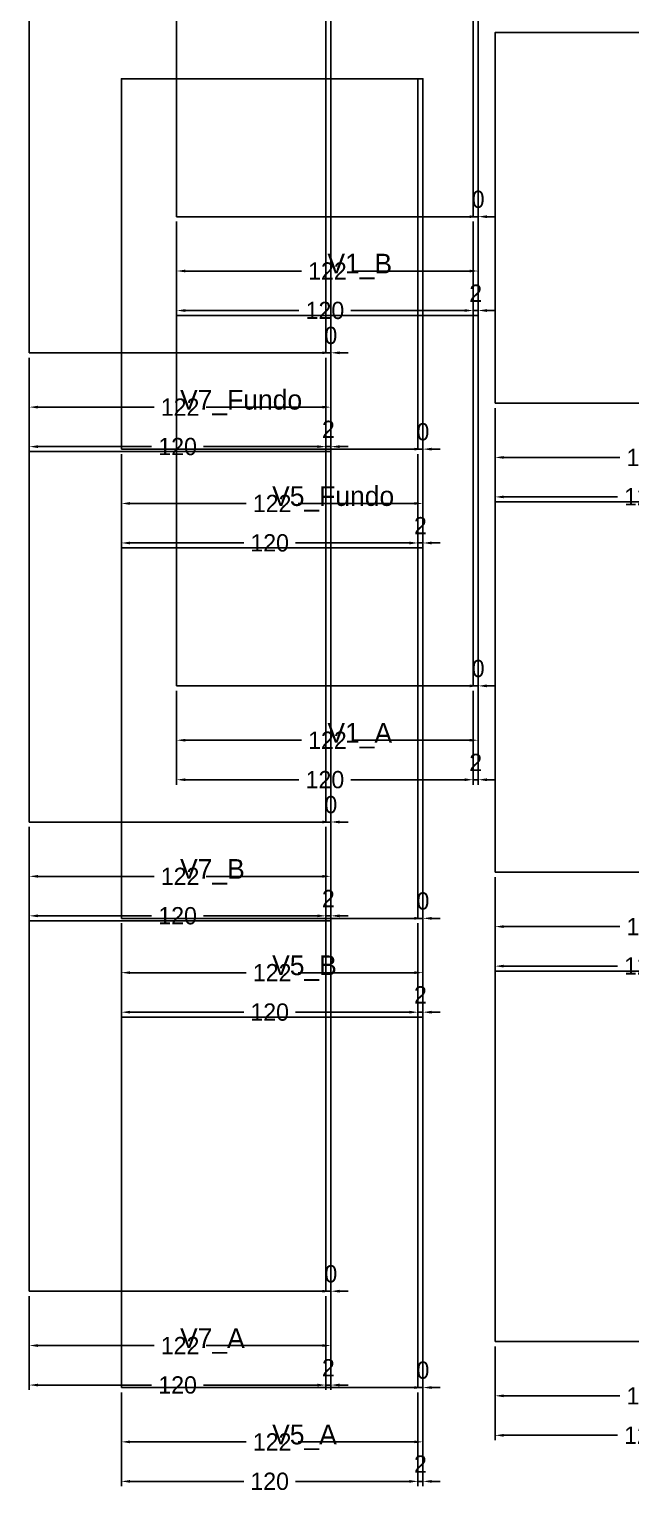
# Model space of a CAD drawing. Header units: metres. Extents: x 180 to 6304, y -9808 to 1664.
# Drawn here: x 5581 to 5824, y 767 to 1359 of the extents above; entities that cross this region are included whole.
import ezdxf

# ---------------------------------------------------------------- set-up
doc = ezdxf.new("R2010")
doc.units = ezdxf.units.M
doc.layers.add('COTA', color=3, linetype='Continuous')
doc.dimstyles.new('COTA_VIG', dxfattribs={"dimtxt": 7, "dimasz": 3.5, "dimexe": 2, "dimexo": 2, "dimgap": 1.5, "dimtad": 1, "dimdec": 1, "dimcen": 2.5, "dimclrd": 3, "dimclre": 3, "dimclrt": 3, "dimazin": 3, "dimtfac": 1, "dimtmove": 0, "dimatfit": 3})

# ---------------------------------------------------------------- blocks, each defined once
blk = doc.blocks.new('_CLOSEDFILLED')
at = {"color": 0, "linetype": 'BYBLOCK'}
blk.add_solid([(-1, 0.16), (0, 0), (-1, -0.16)], dxfattribs=at)
blk = doc.blocks.new('*D1')
at = {"color": 3}
for p, q in [((5640.42, 1091.25), (5640.42, 1069.25)), ((5762.42, 1091.25), (5762.42, 1069.25)), ((5643.92, 1071.25), (5690.92, 1071.25)), ((5711.92, 1071.25), (5758.92, 1071.25))]:
    blk.add_line(p, q, dxfattribs=at)
at = {"layer": 'Defpoints'}
for p in [(5640.42, 1093.25), (5762.42, 1093.25), (5640.42, 1071.25)]:
    blk.add_point(p, dxfattribs=at)
at = {"layer": 'COTA', "color": 3, "xscale": 3.5, "yscale": 3.5, "rotation": 180}
blk.add_blockref('_CLOSEDFILLED', (5640.42, 1071.25), dxfattribs=at)
at = {"layer": 'COTA', "color": 3, "xscale": 3.5, "yscale": 3.5}
blk.add_blockref('_CLOSEDFILLED', (5762.42, 1071.25), dxfattribs=at)
at = {"layer": 'COTA', "color": 3, "insert": (5701.42, 1071.25), "char_height": 7, "attachment_point": 5}
blk.add_mtext('122', dxfattribs=at)
blk = doc.blocks.new('*D2')
at = {"color": 3}
for p, q in [((5640.42, 1091.25), (5640.42, 1053.25)), ((5760.42, 1091.25), (5760.42, 1053.25)), ((5643.92, 1055.25), (5689.92, 1055.25)), ((5710.92, 1055.25), (5756.92, 1055.25))]:
    blk.add_line(p, q, dxfattribs=at)
at = {"layer": 'Defpoints'}
for p in [(5640.42, 1093.25), (5760.42, 1093.25), (5640.42, 1055.25)]:
    blk.add_point(p, dxfattribs=at)
at = {"layer": 'COTA', "color": 3, "xscale": 3.5, "yscale": 3.5, "rotation": 180}
blk.add_blockref('_CLOSEDFILLED', (5640.42, 1055.25), dxfattribs=at)
at = {"layer": 'COTA', "color": 3, "xscale": 3.5, "yscale": 3.5}
blk.add_blockref('_CLOSEDFILLED', (5760.42, 1055.25), dxfattribs=at)
at = {"layer": 'COTA', "color": 3, "insert": (5700.42, 1055.25), "char_height": 7, "attachment_point": 5}
blk.add_mtext('120', dxfattribs=at)
blk = doc.blocks.new('*D5')
at = {"color": 3}
for p, q in [((5640.42, 1281.25), (5640.42, 1259.25)), ((5762.42, 1281.25), (5762.42, 1259.25)), ((5643.92, 1261.25), (5690.92, 1261.25)), ((5711.92, 1261.25), (5758.92, 1261.25))]:
    blk.add_line(p, q, dxfattribs=at)
at = {"layer": 'Defpoints'}
for p in [(5640.42, 1283.25), (5762.42, 1283.25), (5640.42, 1261.25)]:
    blk.add_point(p, dxfattribs=at)
at = {"layer": 'COTA', "color": 3, "xscale": 3.5, "yscale": 3.5, "rotation": 180}
blk.add_blockref('_CLOSEDFILLED', (5640.42, 1261.25), dxfattribs=at)
at = {"layer": 'COTA', "color": 3, "xscale": 3.5, "yscale": 3.5}
blk.add_blockref('_CLOSEDFILLED', (5762.42, 1261.25), dxfattribs=at)
at = {"layer": 'COTA', "color": 3, "insert": (5701.42, 1261.25), "char_height": 7, "attachment_point": 5}
blk.add_mtext('122', dxfattribs=at)
blk = doc.blocks.new('*D6')
at = {"color": 3}
for p, q in [((5640.42, 1281.25), (5640.42, 1243.25)), ((5760.42, 1281.25), (5760.42, 1243.25)), ((5643.92, 1245.25), (5689.92, 1245.25)), ((5710.92, 1245.25), (5756.92, 1245.25))]:
    blk.add_line(p, q, dxfattribs=at)
at = {"layer": 'Defpoints'}
for p in [(5640.42, 1283.25), (5760.42, 1283.25), (5640.42, 1245.25)]:
    blk.add_point(p, dxfattribs=at)
at = {"layer": 'COTA', "color": 3, "xscale": 3.5, "yscale": 3.5, "rotation": 180}
blk.add_blockref('_CLOSEDFILLED', (5640.42, 1245.25), dxfattribs=at)
at = {"layer": 'COTA', "color": 3, "xscale": 3.5, "yscale": 3.5}
blk.add_blockref('_CLOSEDFILLED', (5760.42, 1245.25), dxfattribs=at)
at = {"layer": 'COTA', "color": 3, "insert": (5700.42, 1245.25), "char_height": 7, "attachment_point": 5}
blk.add_mtext('120', dxfattribs=at)
blk = doc.blocks.new('*D49')
at = {"color": 3}
for p, q in [((5618.06, 807.12), (5618.06, 785.12)), ((5740.06, 807.12), (5740.06, 785.12)), ((5621.56, 787.12), (5668.56, 787.12)), ((5689.56, 787.12), (5736.56, 787.12))]:
    blk.add_line(p, q, dxfattribs=at)
at = {"layer": 'Defpoints'}
for p in [(5618.06, 809.12), (5740.06, 809.12), (5618.06, 787.12)]:
    blk.add_point(p, dxfattribs=at)
at = {"layer": 'COTA', "color": 3, "xscale": 3.5, "yscale": 3.5, "rotation": 180}
blk.add_blockref('_CLOSEDFILLED', (5618.06, 787.12), dxfattribs=at)
at = {"layer": 'COTA', "color": 3, "xscale": 3.5, "yscale": 3.5}
blk.add_blockref('_CLOSEDFILLED', (5740.06, 787.12), dxfattribs=at)
at = {"layer": 'COTA', "color": 3, "insert": (5679.06, 787.12), "char_height": 7, "attachment_point": 5}
blk.add_mtext('122', dxfattribs=at)
blk = doc.blocks.new('*D50')
at = {"color": 3}
for p, q in [((5618.06, 807.12), (5618.06, 769.12)), ((5738.06, 807.12), (5738.06, 769.12)), ((5621.56, 771.12), (5667.56, 771.12)), ((5688.56, 771.12), (5734.56, 771.12))]:
    blk.add_line(p, q, dxfattribs=at)
at = {"layer": 'Defpoints'}
for p in [(5618.06, 809.12), (5738.06, 809.12), (5618.06, 771.12)]:
    blk.add_point(p, dxfattribs=at)
at = {"layer": 'COTA', "color": 3, "xscale": 3.5, "yscale": 3.5, "rotation": 180}
blk.add_blockref('_CLOSEDFILLED', (5618.06, 771.12), dxfattribs=at)
at = {"layer": 'COTA', "color": 3, "xscale": 3.5, "yscale": 3.5}
blk.add_blockref('_CLOSEDFILLED', (5738.06, 771.12), dxfattribs=at)
at = {"layer": 'COTA', "color": 3, "insert": (5678.06, 771.12), "char_height": 7, "attachment_point": 5}
blk.add_mtext('120', dxfattribs=at)
blk = doc.blocks.new('*D53')
at = {"color": 3}
for p, q in [((5618.06, 997.12), (5618.06, 975.12)), ((5740.06, 997.12), (5740.06, 975.12)), ((5621.56, 977.12), (5668.56, 977.12)), ((5689.56, 977.12), (5736.56, 977.12))]:
    blk.add_line(p, q, dxfattribs=at)
at = {"layer": 'Defpoints'}
for p in [(5618.06, 999.12), (5740.06, 999.12), (5618.06, 977.12)]:
    blk.add_point(p, dxfattribs=at)
at = {"layer": 'COTA', "color": 3, "xscale": 3.5, "yscale": 3.5, "rotation": 180}
blk.add_blockref('_CLOSEDFILLED', (5618.06, 977.12), dxfattribs=at)
at = {"layer": 'COTA', "color": 3, "xscale": 3.5, "yscale": 3.5}
blk.add_blockref('_CLOSEDFILLED', (5740.06, 977.12), dxfattribs=at)
at = {"layer": 'COTA', "color": 3, "insert": (5679.06, 977.12), "char_height": 7, "attachment_point": 5}
blk.add_mtext('122', dxfattribs=at)
blk = doc.blocks.new('*D54')
at = {"color": 3}
for p, q in [((5618.06, 997.12), (5618.06, 959.12)), ((5738.06, 997.12), (5738.06, 959.12)), ((5621.56, 961.12), (5667.56, 961.12)), ((5688.56, 961.12), (5734.56, 961.12))]:
    blk.add_line(p, q, dxfattribs=at)
at = {"layer": 'Defpoints'}
for p in [(5618.06, 999.12), (5738.06, 999.12), (5618.06, 961.12)]:
    blk.add_point(p, dxfattribs=at)
at = {"layer": 'COTA', "color": 3, "xscale": 3.5, "yscale": 3.5, "rotation": 180}
blk.add_blockref('_CLOSEDFILLED', (5618.06, 961.12), dxfattribs=at)
at = {"layer": 'COTA', "color": 3, "xscale": 3.5, "yscale": 3.5}
blk.add_blockref('_CLOSEDFILLED', (5738.06, 961.12), dxfattribs=at)
at = {"layer": 'COTA', "color": 3, "insert": (5678.06, 961.12), "char_height": 7, "attachment_point": 5}
blk.add_mtext('120', dxfattribs=at)
blk = doc.blocks.new('*D57')
at = {"color": 3}
for p, q in [((5618.06, 1187.12), (5618.06, 1165.12)), ((5740.06, 1187.12), (5740.06, 1165.12)), ((5621.56, 1167.12), (5668.56, 1167.12)), ((5689.56, 1167.12), (5736.56, 1167.12))]:
    blk.add_line(p, q, dxfattribs=at)
at = {"layer": 'Defpoints'}
for p in [(5618.06, 1189.12), (5740.06, 1189.12), (5618.06, 1167.12)]:
    blk.add_point(p, dxfattribs=at)
at = {"layer": 'COTA', "color": 3, "xscale": 3.5, "yscale": 3.5, "rotation": 180}
blk.add_blockref('_CLOSEDFILLED', (5618.06, 1167.12), dxfattribs=at)
at = {"layer": 'COTA', "color": 3, "xscale": 3.5, "yscale": 3.5}
blk.add_blockref('_CLOSEDFILLED', (5740.06, 1167.12), dxfattribs=at)
at = {"layer": 'COTA', "color": 3, "insert": (5679.06, 1167.12), "char_height": 7, "attachment_point": 5}
blk.add_mtext('122', dxfattribs=at)
blk = doc.blocks.new('*D58')
at = {"color": 3}
for p, q in [((5618.06, 1187.12), (5618.06, 1149.12)), ((5738.06, 1187.12), (5738.06, 1149.12)), ((5621.56, 1151.12), (5667.56, 1151.12)), ((5688.56, 1151.12), (5734.56, 1151.12))]:
    blk.add_line(p, q, dxfattribs=at)
at = {"layer": 'Defpoints'}
for p in [(5618.06, 1189.12), (5738.06, 1189.12), (5618.06, 1151.12)]:
    blk.add_point(p, dxfattribs=at)
at = {"layer": 'COTA', "color": 3, "xscale": 3.5, "yscale": 3.5, "rotation": 180}
blk.add_blockref('_CLOSEDFILLED', (5618.06, 1151.12), dxfattribs=at)
at = {"layer": 'COTA', "color": 3, "xscale": 3.5, "yscale": 3.5}
blk.add_blockref('_CLOSEDFILLED', (5738.06, 1151.12), dxfattribs=at)
at = {"layer": 'COTA', "color": 3, "insert": (5678.06, 1151.12), "char_height": 7, "attachment_point": 5}
blk.add_mtext('120', dxfattribs=at)
blk = doc.blocks.new('*D73')
at = {"color": 3}
for p, q in [((5580.82, 846.13), (5580.82, 824.13)), ((5702.82, 846.13), (5702.82, 824.13)), ((5584.32, 826.13), (5631.32, 826.13)), ((5652.32, 826.13), (5699.32, 826.13))]:
    blk.add_line(p, q, dxfattribs=at)
at = {"layer": 'Defpoints'}
for p in [(5580.82, 848.13), (5702.82, 848.13), (5580.82, 826.13)]:
    blk.add_point(p, dxfattribs=at)
at = {"layer": 'COTA', "color": 3, "xscale": 3.5, "yscale": 3.5, "rotation": 180}
blk.add_blockref('_CLOSEDFILLED', (5580.82, 826.13), dxfattribs=at)
at = {"layer": 'COTA', "color": 3, "xscale": 3.5, "yscale": 3.5}
blk.add_blockref('_CLOSEDFILLED', (5702.82, 826.13), dxfattribs=at)
at = {"layer": 'COTA', "color": 3, "insert": (5641.82, 826.13), "char_height": 7, "attachment_point": 5}
blk.add_mtext('122', dxfattribs=at)
blk = doc.blocks.new('*D74')
at = {"color": 3}
for p, q in [((5580.82, 846.13), (5580.82, 808.13)), ((5700.82, 846.13), (5700.82, 808.13)), ((5584.32, 810.13), (5630.32, 810.13)), ((5651.32, 810.13), (5697.32, 810.13))]:
    blk.add_line(p, q, dxfattribs=at)
at = {"layer": 'Defpoints'}
for p in [(5580.82, 848.13), (5700.82, 848.13), (5580.82, 810.13)]:
    blk.add_point(p, dxfattribs=at)
at = {"layer": 'COTA', "color": 3, "xscale": 3.5, "yscale": 3.5, "rotation": 180}
blk.add_blockref('_CLOSEDFILLED', (5580.82, 810.13), dxfattribs=at)
at = {"layer": 'COTA', "color": 3, "xscale": 3.5, "yscale": 3.5}
blk.add_blockref('_CLOSEDFILLED', (5700.82, 810.13), dxfattribs=at)
at = {"layer": 'COTA', "color": 3, "insert": (5640.82, 810.13), "char_height": 7, "attachment_point": 5}
blk.add_mtext('120', dxfattribs=at)
blk = doc.blocks.new('*D77')
at = {"color": 3}
for p, q in [((5580.82, 1036.13), (5580.82, 1014.13)), ((5702.82, 1036.13), (5702.82, 1014.13)), ((5584.32, 1016.13), (5631.32, 1016.13)), ((5652.32, 1016.13), (5699.32, 1016.13))]:
    blk.add_line(p, q, dxfattribs=at)
at = {"layer": 'Defpoints'}
for p in [(5580.82, 1038.13), (5702.82, 1038.13), (5580.82, 1016.13)]:
    blk.add_point(p, dxfattribs=at)
at = {"layer": 'COTA', "color": 3, "xscale": 3.5, "yscale": 3.5, "rotation": 180}
blk.add_blockref('_CLOSEDFILLED', (5580.82, 1016.13), dxfattribs=at)
at = {"layer": 'COTA', "color": 3, "xscale": 3.5, "yscale": 3.5}
blk.add_blockref('_CLOSEDFILLED', (5702.82, 1016.13), dxfattribs=at)
at = {"layer": 'COTA', "color": 3, "insert": (5641.82, 1016.13), "char_height": 7, "attachment_point": 5}
blk.add_mtext('122', dxfattribs=at)
blk = doc.blocks.new('*D78')
at = {"color": 3}
for p, q in [((5580.82, 1036.13), (5580.82, 998.13)), ((5700.82, 1036.13), (5700.82, 998.13)), ((5584.32, 1000.13), (5630.32, 1000.13)), ((5651.32, 1000.13), (5697.32, 1000.13))]:
    blk.add_line(p, q, dxfattribs=at)
at = {"layer": 'Defpoints'}
for p in [(5580.82, 1038.13), (5700.82, 1038.13), (5580.82, 1000.13)]:
    blk.add_point(p, dxfattribs=at)
at = {"layer": 'COTA', "color": 3, "xscale": 3.5, "yscale": 3.5, "rotation": 180}
blk.add_blockref('_CLOSEDFILLED', (5580.82, 1000.13), dxfattribs=at)
at = {"layer": 'COTA', "color": 3, "xscale": 3.5, "yscale": 3.5}
blk.add_blockref('_CLOSEDFILLED', (5700.82, 1000.13), dxfattribs=at)
at = {"layer": 'COTA', "color": 3, "insert": (5640.82, 1000.13), "char_height": 7, "attachment_point": 5}
blk.add_mtext('120', dxfattribs=at)
blk = doc.blocks.new('*D81')
at = {"color": 3}
for p, q in [((5580.82, 1226.13), (5580.82, 1204.13)), ((5702.82, 1226.13), (5702.82, 1204.13)), ((5584.32, 1206.13), (5631.32, 1206.13)), ((5652.32, 1206.13), (5699.32, 1206.13))]:
    blk.add_line(p, q, dxfattribs=at)
at = {"layer": 'Defpoints'}
for p in [(5580.82, 1228.13), (5702.82, 1228.13), (5580.82, 1206.13)]:
    blk.add_point(p, dxfattribs=at)
at = {"layer": 'COTA', "color": 3, "xscale": 3.5, "yscale": 3.5, "rotation": 180}
blk.add_blockref('_CLOSEDFILLED', (5580.82, 1206.13), dxfattribs=at)
at = {"layer": 'COTA', "color": 3, "xscale": 3.5, "yscale": 3.5}
blk.add_blockref('_CLOSEDFILLED', (5702.82, 1206.13), dxfattribs=at)
at = {"layer": 'COTA', "color": 3, "insert": (5641.82, 1206.13), "char_height": 7, "attachment_point": 5}
blk.add_mtext('122', dxfattribs=at)
blk = doc.blocks.new('*D82')
at = {"color": 3}
for p, q in [((5580.82, 1226.13), (5580.82, 1188.13)), ((5700.82, 1226.13), (5700.82, 1188.13)), ((5584.32, 1190.13), (5630.32, 1190.13)), ((5651.32, 1190.13), (5697.32, 1190.13))]:
    blk.add_line(p, q, dxfattribs=at)
at = {"layer": 'Defpoints'}
for p in [(5580.82, 1228.13), (5700.82, 1228.13), (5580.82, 1190.13)]:
    blk.add_point(p, dxfattribs=at)
at = {"layer": 'COTA', "color": 3, "xscale": 3.5, "yscale": 3.5, "rotation": 180}
blk.add_blockref('_CLOSEDFILLED', (5580.82, 1190.13), dxfattribs=at)
at = {"layer": 'COTA', "color": 3, "xscale": 3.5, "yscale": 3.5}
blk.add_blockref('_CLOSEDFILLED', (5700.82, 1190.13), dxfattribs=at)
at = {"layer": 'COTA', "color": 3, "insert": (5640.82, 1190.13), "char_height": 7, "attachment_point": 5}
blk.add_mtext('120', dxfattribs=at)
blk = doc.blocks.new('*D85')
at = {"color": 3}
for p, q in [((5769.25, 825.77), (5769.25, 803.77)), ((5891.25, 825.77), (5891.25, 803.77)), ((5772.75, 805.77), (5819.75, 805.77)), ((5840.75, 805.77), (5887.75, 805.77))]:
    blk.add_line(p, q, dxfattribs=at)
at = {"layer": 'Defpoints'}
for p in [(5769.25, 827.77), (5891.25, 827.77), (5769.25, 805.77)]:
    blk.add_point(p, dxfattribs=at)
at = {"layer": 'COTA', "color": 3, "xscale": 3.5, "yscale": 3.5, "rotation": 180}
blk.add_blockref('_CLOSEDFILLED', (5769.25, 805.77), dxfattribs=at)
at = {"layer": 'COTA', "color": 3, "xscale": 3.5, "yscale": 3.5}
blk.add_blockref('_CLOSEDFILLED', (5891.25, 805.77), dxfattribs=at)
at = {"layer": 'COTA', "color": 3, "insert": (5830.25, 805.77), "char_height": 7, "attachment_point": 5}
blk.add_mtext('122', dxfattribs=at)
blk = doc.blocks.new('*D86')
at = {"color": 3}
for p, q in [((5769.25, 825.77), (5769.25, 787.77)), ((5889.25, 825.77), (5889.25, 787.77)), ((5772.75, 789.77), (5818.75, 789.77)), ((5839.75, 789.77), (5885.75, 789.77))]:
    blk.add_line(p, q, dxfattribs=at)
at = {"layer": 'Defpoints'}
for p in [(5769.25, 827.77), (5889.25, 827.77), (5769.25, 789.77)]:
    blk.add_point(p, dxfattribs=at)
at = {"layer": 'COTA', "color": 3, "xscale": 3.5, "yscale": 3.5, "rotation": 180}
blk.add_blockref('_CLOSEDFILLED', (5769.25, 789.77), dxfattribs=at)
at = {"layer": 'COTA', "color": 3, "xscale": 3.5, "yscale": 3.5}
blk.add_blockref('_CLOSEDFILLED', (5889.25, 789.77), dxfattribs=at)
at = {"layer": 'COTA', "color": 3, "insert": (5829.25, 789.77), "char_height": 7, "attachment_point": 5}
blk.add_mtext('120', dxfattribs=at)
blk = doc.blocks.new('*D89')
at = {"color": 3}
for p, q in [((5769.25, 1015.77), (5769.25, 993.77)), ((5891.25, 1015.77), (5891.25, 993.77)), ((5772.75, 995.77), (5819.75, 995.77)), ((5840.75, 995.77), (5887.75, 995.77))]:
    blk.add_line(p, q, dxfattribs=at)
at = {"layer": 'Defpoints'}
for p in [(5769.25, 1017.77), (5891.25, 1017.77), (5769.25, 995.77)]:
    blk.add_point(p, dxfattribs=at)
at = {"layer": 'COTA', "color": 3, "xscale": 3.5, "yscale": 3.5, "rotation": 180}
blk.add_blockref('_CLOSEDFILLED', (5769.25, 995.77), dxfattribs=at)
at = {"layer": 'COTA', "color": 3, "xscale": 3.5, "yscale": 3.5}
blk.add_blockref('_CLOSEDFILLED', (5891.25, 995.77), dxfattribs=at)
at = {"layer": 'COTA', "color": 3, "insert": (5830.25, 995.77), "char_height": 7, "attachment_point": 5}
blk.add_mtext('122', dxfattribs=at)
blk = doc.blocks.new('*D90')
at = {"color": 3}
for p, q in [((5769.25, 1015.77), (5769.25, 977.77)), ((5889.25, 1015.77), (5889.25, 977.77)), ((5772.75, 979.77), (5818.75, 979.77)), ((5839.75, 979.77), (5885.75, 979.77))]:
    blk.add_line(p, q, dxfattribs=at)
at = {"layer": 'Defpoints'}
for p in [(5769.25, 1017.77), (5889.25, 1017.77), (5769.25, 979.77)]:
    blk.add_point(p, dxfattribs=at)
at = {"layer": 'COTA', "color": 3, "xscale": 3.5, "yscale": 3.5, "rotation": 180}
blk.add_blockref('_CLOSEDFILLED', (5769.25, 979.77), dxfattribs=at)
at = {"layer": 'COTA', "color": 3, "xscale": 3.5, "yscale": 3.5}
blk.add_blockref('_CLOSEDFILLED', (5889.25, 979.77), dxfattribs=at)
at = {"layer": 'COTA', "color": 3, "insert": (5829.25, 979.77), "char_height": 7, "attachment_point": 5}
blk.add_mtext('120', dxfattribs=at)
blk = doc.blocks.new('*D93')
at = {"color": 3}
for p, q in [((5769.25, 1205.77), (5769.25, 1183.77)), ((5891.25, 1205.77), (5891.25, 1183.77)), ((5772.75, 1185.77), (5819.75, 1185.77)), ((5840.75, 1185.77), (5887.75, 1185.77))]:
    blk.add_line(p, q, dxfattribs=at)
at = {"layer": 'Defpoints'}
for p in [(5769.25, 1207.77), (5891.25, 1207.77), (5769.25, 1185.77)]:
    blk.add_point(p, dxfattribs=at)
at = {"layer": 'COTA', "color": 3, "xscale": 3.5, "yscale": 3.5, "rotation": 180}
blk.add_blockref('_CLOSEDFILLED', (5769.25, 1185.77), dxfattribs=at)
at = {"layer": 'COTA', "color": 3, "xscale": 3.5, "yscale": 3.5}
blk.add_blockref('_CLOSEDFILLED', (5891.25, 1185.77), dxfattribs=at)
at = {"layer": 'COTA', "color": 3, "insert": (5830.25, 1185.77), "char_height": 7, "attachment_point": 5}
blk.add_mtext('122', dxfattribs=at)
blk = doc.blocks.new('*D94')
at = {"color": 3}
for p, q in [((5769.25, 1205.77), (5769.25, 1167.77)), ((5889.25, 1205.77), (5889.25, 1167.77)), ((5772.75, 1169.77), (5818.75, 1169.77)), ((5839.75, 1169.77), (5885.75, 1169.77))]:
    blk.add_line(p, q, dxfattribs=at)
at = {"layer": 'Defpoints'}
for p in [(5769.25, 1207.77), (5889.25, 1207.77), (5769.25, 1169.77)]:
    blk.add_point(p, dxfattribs=at)
at = {"layer": 'COTA', "color": 3, "xscale": 3.5, "yscale": 3.5, "rotation": 180}
blk.add_blockref('_CLOSEDFILLED', (5769.25, 1169.77), dxfattribs=at)
at = {"layer": 'COTA', "color": 3, "xscale": 3.5, "yscale": 3.5}
blk.add_blockref('_CLOSEDFILLED', (5889.25, 1169.77), dxfattribs=at)
at = {"layer": 'COTA', "color": 3, "insert": (5829.25, 1169.77), "char_height": 7, "attachment_point": 5}
blk.add_mtext('120', dxfattribs=at)

msp = doc.modelspace()

# ---------------------------------------------------------------- linework, layer by layer
at = {"layer": 'Paineis'}
for points in [[(5640.42, 1283.25), (5760.42, 1283.25), (5760.42, 1433.25), (5640.42, 1433.25)], [(5760.42, 1283.25), (5762.42, 1283.25), (5762.42, 1433.25), (5760.42, 1433.25)], [(5580.82, 1228.13), (5700.82, 1228.13), (5700.82, 1378.13), (5580.82, 1378.13)], [(5700.82, 1228.13), (5702.82, 1228.13), (5702.82, 1378.13), (5700.82, 1378.13)], [(5769.25, 1207.77), (5889.25, 1207.77), (5889.25, 1357.77), (5769.25, 1357.77)], [(5618.06, 1189.12), (5738.06, 1189.12), (5738.06, 1339.12), (5618.06, 1339.12)], [(5738.06, 1189.12), (5740.06, 1189.12), (5740.06, 1339.12), (5738.06, 1339.12)], [(5640.42, 1093.25), (5760.42, 1093.25), (5760.42, 1243.25), (5640.42, 1243.25)], [(5760.42, 1093.25), (5762.42, 1093.25), (5762.42, 1243.25), (5760.42, 1243.25)], [(5580.82, 1038.13), (5700.82, 1038.13), (5700.82, 1188.13), (5580.82, 1188.13)], [(5700.82, 1038.13), (5702.82, 1038.13), (5702.82, 1188.13), (5700.82, 1188.13)], [(5769.25, 1017.77), (5889.25, 1017.77), (5889.25, 1167.77), (5769.25, 1167.77)], [(5618.06, 999.12), (5738.06, 999.12), (5738.06, 1149.12), (5618.06, 1149.12)], [(5738.06, 999.12), (5740.06, 999.12), (5740.06, 1149.12), (5738.06, 1149.12)], [(5580.82, 848.13), (5700.82, 848.13), (5700.82, 998.13), (5580.82, 998.13)], [(5700.82, 848.13), (5702.82, 848.13), (5702.82, 998.13), (5700.82, 998.13)], [(5769.25, 827.77), (5889.25, 827.77), (5889.25, 977.77), (5769.25, 977.77)], [(5618.06, 809.12), (5738.06, 809.12), (5738.06, 959.12), (5618.06, 959.12)], [(5738.06, 809.12), (5740.06, 809.12), (5740.06, 959.12), (5738.06, 959.12)]]:
    msp.add_lwpolyline(points, close=True, dxfattribs=at)

# ---------------------------------------------------------------- texts
at = {"layer": 'Texto Secao', "char_height": 8, "attachment_point": 1}
for s, insert in [('V1_B', (5701.42, 1268.25)), ('V7_Fundo', (5641.82, 1213.13)), ('V5_Fundo', (5679.06, 1174.12)), ('V1_A', (5701.42, 1078.25)), ('V7_B', (5641.82, 1023.13)), ('V5_B', (5679.06, 984.12)), ('V7_A', (5641.82, 833.13)), ('V5_A', (5679.06, 794.12))]:
    msp.add_mtext(s, dxfattribs=dict(at, insert=insert))

# ---------------------------------------------------------------- dimensions: what is measured, and where the dimension line sits
at = {"layer": 'COTA'}
for base, p1, p2 in [((5762.42, 1283.25), (5762.42, 1283.25), (5762.42, 1433.25)), ((5702.82, 1228.13), (5702.82, 1228.13), (5702.82, 1378.13)), ((5740.06, 1189.12), (5740.06, 1189.12), (5740.06, 1339.12)), ((5760.42, 1245.25), (5760.42, 1283.25), (5762.42, 1283.25)), ((5762.42, 1093.25), (5762.42, 1093.25), (5762.42, 1243.25)), ((5700.82, 1190.13), (5700.82, 1228.13), (5702.82, 1228.13)), ((5702.82, 1038.13), (5702.82, 1038.13), (5702.82, 1188.13)), ((5738.06, 1151.12), (5738.06, 1189.12), (5740.06, 1189.12)), ((5740.06, 999.12), (5740.06, 999.12), (5740.06, 1149.12)), ((5760.42, 1055.25), (5760.42, 1093.25), (5762.42, 1093.25)), ((5700.82, 1000.13), (5700.82, 1038.13), (5702.82, 1038.13)), ((5702.82, 848.13), (5702.82, 848.13), (5702.82, 998.13)), ((5738.06, 961.12), (5738.06, 999.12), (5740.06, 999.12)), ((5740.06, 809.12), (5740.06, 809.12), (5740.06, 959.12)), ((5700.82, 810.13), (5700.82, 848.13), (5702.82, 848.13)), ((5738.06, 771.12), (5738.06, 809.12), (5740.06, 809.12))]:
    msp.add_linear_dim(base=base, p1=p1, p2=p2, dimstyle='COTA_VIG', dxfattribs=at).render()
for base, p1, p2, picture, middle in [((5640.42, 1261.25), (5640.42, 1283.25), (5762.42, 1283.25), '*D5', (5701.42, 1261.25)), ((5640.42, 1245.25), (5640.42, 1283.25), (5760.42, 1283.25), '*D6', (5700.42, 1245.25)), ((5580.82, 1206.13), (5580.82, 1228.13), (5702.82, 1228.13), '*D81', (5641.82, 1206.13)), ((5580.82, 1190.13), (5580.82, 1228.13), (5700.82, 1228.13), '*D82', (5640.82, 1190.13)), ((5769.25, 1185.77), (5769.25, 1207.77), (5891.25, 1207.77), '*D93', (5830.25, 1185.77)), ((5769.25, 1169.77), (5769.25, 1207.77), (5889.25, 1207.77), '*D94', (5829.25, 1169.77)), ((5618.06, 1167.12), (5618.06, 1189.12), (5740.06, 1189.12), '*D57', (5679.06, 1167.12)), ((5618.06, 1151.12), (5618.06, 1189.12), (5738.06, 1189.12), '*D58', (5678.06, 1151.12)), ((5640.42, 1071.25), (5640.42, 1093.25), (5762.42, 1093.25), '*D1', (5701.42, 1071.25)), ((5640.42, 1055.25), (5640.42, 1093.25), (5760.42, 1093.25), '*D2', (5700.42, 1055.25)), ((5580.82, 1016.13), (5580.82, 1038.13), (5702.82, 1038.13), '*D77', (5641.82, 1016.13)), ((5580.82, 1000.13), (5580.82, 1038.13), (5700.82, 1038.13), '*D78', (5640.82, 1000.13)), ((5769.25, 995.77), (5769.25, 1017.77), (5891.25, 1017.77), '*D89', (5830.25, 995.77)), ((5769.25, 979.77), (5769.25, 1017.77), (5889.25, 1017.77), '*D90', (5829.25, 979.77)), ((5618.06, 977.12), (5618.06, 999.12), (5740.06, 999.12), '*D53', (5679.06, 977.12)), ((5618.06, 961.12), (5618.06, 999.12), (5738.06, 999.12), '*D54', (5678.06, 961.12)), ((5580.82, 826.13), (5580.82, 848.13), (5702.82, 848.13), '*D73', (5641.82, 826.13)), ((5580.82, 810.13), (5580.82, 848.13), (5700.82, 848.13), '*D74', (5640.82, 810.13)), ((5769.25, 805.77), (5769.25, 827.77), (5891.25, 827.77), '*D85', (5830.25, 805.77)), ((5769.25, 789.77), (5769.25, 827.77), (5889.25, 827.77), '*D86', (5829.25, 789.77)), ((5618.06, 787.12), (5618.06, 809.12), (5740.06, 809.12), '*D49', (5679.06, 787.12)), ((5618.06, 771.12), (5618.06, 809.12), (5738.06, 809.12), '*D50', (5678.06, 771.12))]:
    dim = msp.add_linear_dim(base=base, p1=p1, p2=p2, dimstyle='COTA_VIG', dxfattribs=at)
    dim.commit()
    dim.dimension.update_dxf_attribs({"geometry": picture, "text_midpoint": middle})

doc.saveas('drawing.dxf')
